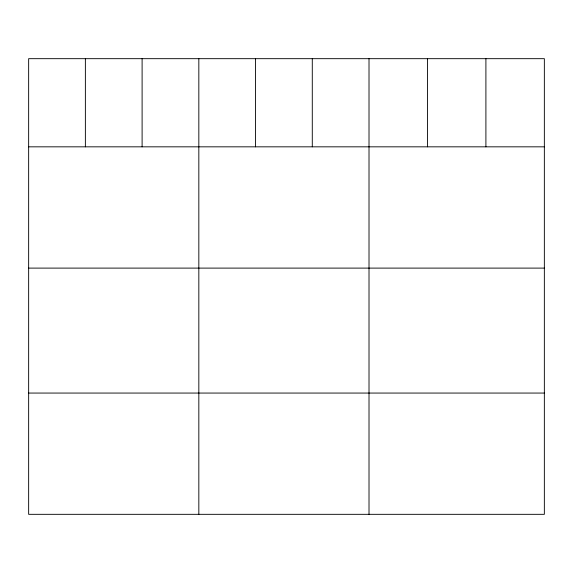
<?xml version="1.0" encoding="UTF-8"?>
<svg xmlns="http://www.w3.org/2000/svg" width="573" height="573" viewBox="0 0 573 573"><rect width="100%" height="100%" fill="white"/><g stroke="black" fill="none" stroke-linecap="round" stroke-linejoin="round"><path stroke-width="0.86" d="M544.35 146.831L544.35 514.325L28.65 514.325L28.65 58.675L544.35 58.675L544.35 146.831L28.65 146.831M28.65 268.107L544.35 268.107M28.65 393.057L544.35 393.057M485.904 58.675L485.904 146.831M427.458 58.675L427.458 146.831M369.012 58.675L369.012 514.325M312.285 58.675L312.285 146.831M255.558 58.675L255.558 146.831M198.831 58.675L198.831 514.325M142.104 58.675L142.104 146.831M85.377 58.675L85.377 146.831"/></g></svg>
